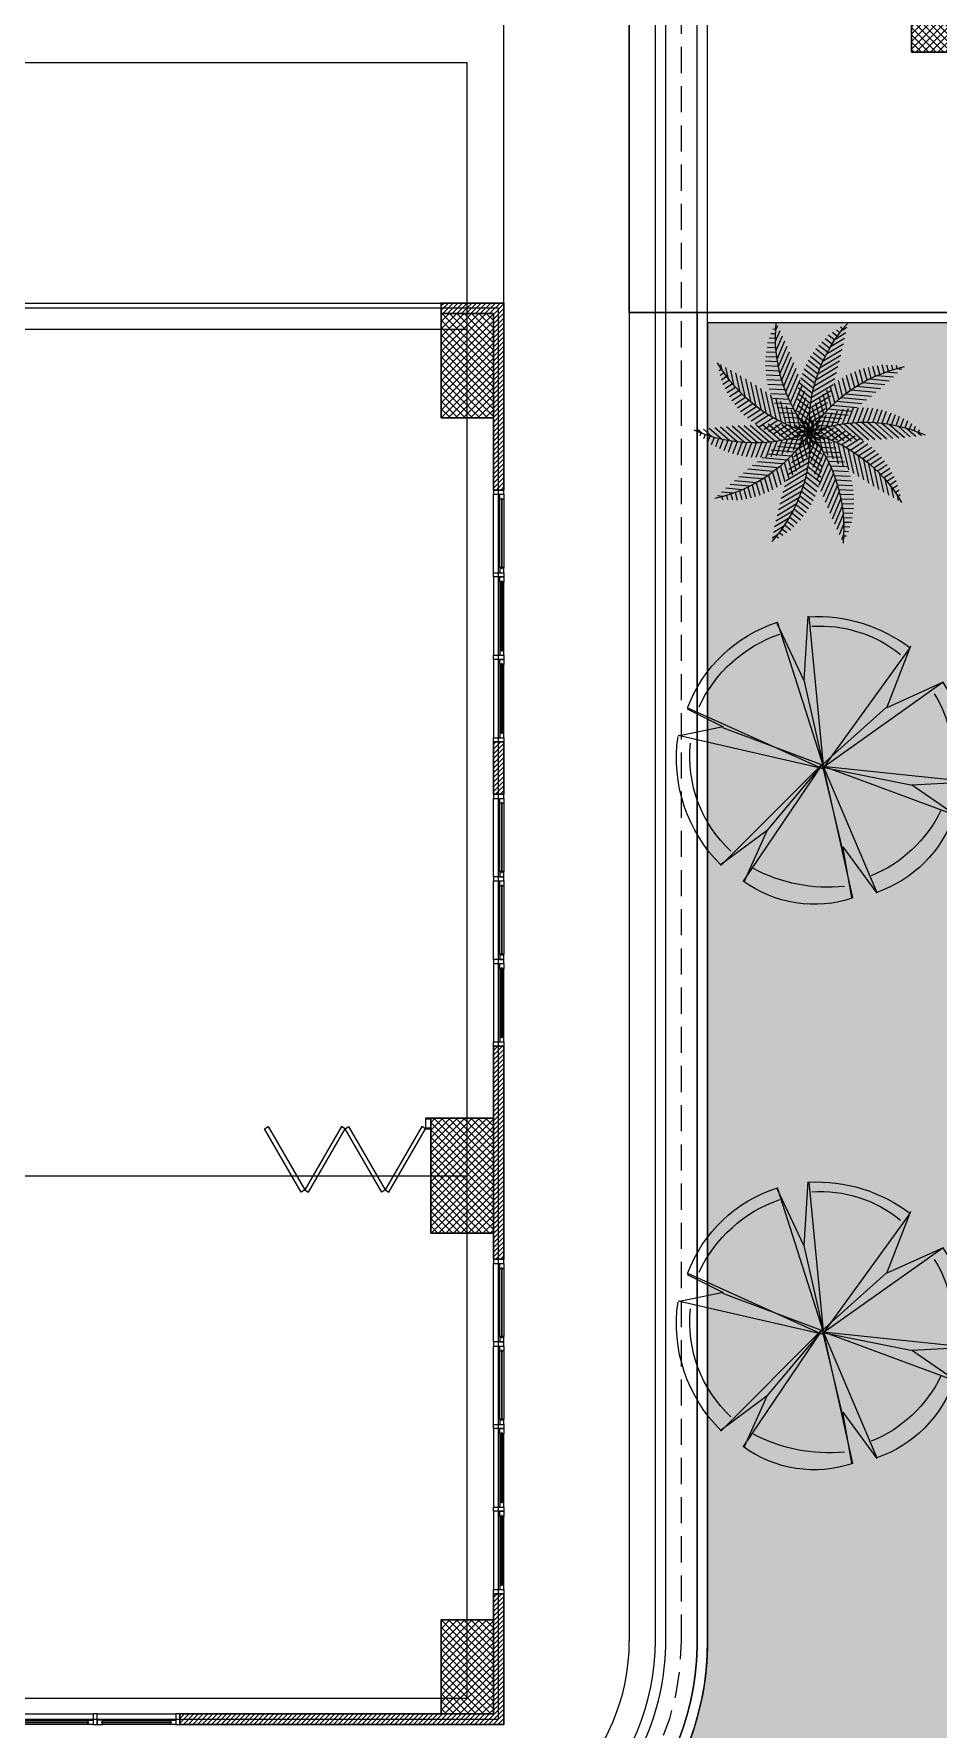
# Model space of a CAD drawing. Header units: inches. Extents: x 0 to 558, y -1 to 295.
# Drawn here: x 259.74 to 268.39, y 133.38 to 149.6 of the extents above; entities that cross this region are included whole.
import ezdxf

# ---------------------------------------------------------------- set-up
doc = ezdxf.new("R2010")
doc.units = ezdxf.units.IN
doc.header["$MEASUREMENT"] = 0
doc.linetypes.add('$0$HIDDEN', pattern=[0.375, 0.25, -0.125])
for name, color, linetype, lineweight in [('ars', 11, 'Continuous', 0), ('ARSIR', 31, 'Continuous', 5), ('ARSIR BETON', 8, 'Continuous', 5), ('DINDING2', 146, 'Continuous', 5), ('KOL', 1, 'Continuous', 30), ('lan', 7, 'Continuous', 15), ('POHON', 98, 'Continuous', 5), ('RUMPUT', 93, 'Continuous', 0), ('SANITAIR', 15, 'Continuous', 9)]:
    doc.layers.add(name, color=color, linetype=linetype, lineweight=lineweight)
doc.layers.add('as', color=1, linetype='Continuous', plot=False)
doc.layers.add('KACA', color=151, linetype='Continuous')
doc.layers.add('Kusen', color=30, linetype='Continuous')
doc.layers.add('POLYLINE TPAK', color=4, linetype='Continuous', lineweight=20, plot=False)
pattern_1 = [(86.66969, (37.0798, 226.14725), (-0.5066041, 0.569206), [0.142875, -0.934755]), (41.6697, (37.0798, 226.14725), (-0.5066045, 0.5692064), [0.142875, -0.619125]), (131.6697, (37.0798, 226.14725), (-0.5692064, -0.5066045), [0.142875, -0.619125])]
pattern_2 = [(45, (0, -5), (-0.03535534, 0.03535534), []), (135, (0, -5), (-0.03535534, -0.03535534), [])]

# ---------------------------------------------------------------- blocks, each defined once
blk = doc.blocks.new('K 50 50')
at = {"layer": 'ars'}
h = blk.add_hatch(dxfattribs=at)
h.set_pattern_fill('_USER', color=256, scale=0.05, angle=45, double=1, pattern_type=0)
h.set_pattern_definition([(45, (-4e-09, -4.7), (-0.03535534, 0.03535534), []), (135, (-4e-09, -4.7), (-0.03535534, -0.03535534), [])])
h.paths.add_polyline_path([(-0.25, -0.25), (0.25, -0.25), (0.25, 0.25), (-0.25, 0.25)])
at = {"layer": 'KOL'}
blk.add_lwpolyline([(-0.25, -0.25), (0.25, -0.25), (0.25, 0.25), (-0.25, 0.25)], close=True, dxfattribs=at)
blk = doc.blocks.new('A$C08441736')
at = {"color": 82}
for p, q in [((0.029, 0.676), (-0.025, 0.737)), ((0.006, 0.747), (-0.02, 0.776)), ((0.003, 0.755), (0.022, 0.762)), ((0.014, 0.725), (0.044, 0.736)), ((0.024, 0.694), (0.064, 0.709)), ((0.065, 0.502), (-0.037, 0.619)), ((0.057, 0.555), (-0.033, 0.659)), ((0.046, 0.613), (-0.029, 0.698)), ((0.033, 0.663), (0.085, 0.683)), ((0.041, 0.632), (0.098, 0.654)), ((0.048, 0.601), (0.113, 0.625)), ((0.055, 0.569), (0.126, 0.596)), ((-0.267, 0.469), (-0.221, 0.539)), ((-0.244, 0.446), (-0.195, 0.52)), ((-0.222, 0.421), (-0.17, 0.5)), ((-0.2, 0.395), (-0.145, 0.479)), ((0.072, 0.362), (-0.046, 0.496)), ((0.071, 0.406), (-0.044, 0.537)), ((0.069, 0.453), (-0.04, 0.578)), ((0.06, 0.537), (0.138, 0.566)), ((0.065, 0.504), (0.148, 0.535)), ((0.068, 0.471), (0.157, 0.504)), ((0.07, 0.438), (0.164, 0.473)), ((-0.21, 0.407), (-0.373, 0.444)), ((-0.181, 0.371), (-0.351, 0.409)), ((-0.155, 0.335), (-0.329, 0.374)), ((-0.179, 0.369), (-0.122, 0.456)), ((-0.159, 0.341), (-0.1, 0.431)), ((-0.14, 0.313), (-0.079, 0.405)), ((-0.121, 0.283), (-0.059, 0.377)), ((0.062, 0.239), (-0.052, 0.37)), ((0.067, 0.278), (-0.05, 0.412)), ((0.07, 0.319), (-0.048, 0.454)), ((0.071, 0.335), (0.174, 0.374)), ((0.072, 0.404), (0.169, 0.44)), ((0.072, 0.37), (0.173, 0.407)), ((0.218, 0.186), (0.202, 0.363)), ((-0.131, 0.299), (-0.306, 0.339)), ((-0.11, 0.265), (-0.283, 0.304)), ((-0.09, 0.23), (-0.259, 0.269)), ((-0.198, 0.128), (-0.204, 0.243)), ((-0.103, 0.252), (-0.04, 0.348)), ((-0.085, 0.22), (-0.022, 0.316)), ((-0.069, 0.187), (-0.006, 0.283)), ((0.049, 0.165), (-0.058, 0.288)), ((0.041, 0.13), (-0.054, 0.238)), ((0.056, 0.202), (-0.053, 0.326)), ((-0.053, 0.153), (0.009, 0.247)), ((0.061, 0.228), (0.168, 0.269)), ((0.065, 0.264), (0.172, 0.305)), ((0.069, 0.3), (0.174, 0.34)), ((0.137, 0.105), (0.122, 0.267)), ((0.164, 0.13), (0.149, 0.295)), ((0.191, 0.157), (0.175, 0.329)), ((-0.208, 0.133), (-0.367, 0.065)), ((-0.073, 0.196), (-0.235, 0.233)), ((-0.057, 0.163), (-0.216, 0.199)), ((-0.043, 0.13), (-0.183, 0.161)), ((-0.166, 0.111), (-0.171, 0.225)), ((-0.03, 0.097), (-0.157, 0.125)), ((-0.133, 0.093), (-0.138, 0.205)), ((-0.1, 0.072), (-0.105, 0.181)), ((-0.066, 0.05), (-0.071, 0.154)), ((0.032, 0.096), (-0.053, 0.194)), ((0.022, 0.063), (-0.052, 0.148)), ((-0.038, 0.117), (0.022, 0.208)), ((-0.033, 0.026), (-0.038, 0.122)), ((-0.024, 0.08), (0.033, 0.167)), ((-0.012, 0.041), (0.041, 0.121)), ((0.038, 0.117), (0.14, 0.156)), ((0.055, 0.038), (0.045, 0.151)), ((0.047, 0.155), (0.152, 0.194)), ((0.055, 0.192), (0.162, 0.232)), ((0.083, 0.059), (0.071, 0.188)), ((0.11, 0.081), (0.097, 0.224)), ((0.137, 0.001), (0.21, 0.125)), ((-0.174, 0.116), (-0.327, 0.051)), ((-0.142, 0.098), (-0.291, 0.034)), ((-0.199, -0.007), (-0.271, 0.082)), ((-0.111, 0.08), (-0.243, 0.023)), ((-0.162, -0.003), (-0.232, 0.085)), ((-0.081, 0.06), (-0.201, 0.009)), ((-0.123, 0), (-0.191, 0.085)), ((-0.101, 0.001), (-0.168, -0.11)), ((-0.053, 0.041), (-0.157, -0.004)), ((-0.083, 0.002), (-0.148, 0.083)), ((-0.019, 0.064), (-0.129, 0.089)), ((-0.035, -0.024), (-0.128, 0.002)), ((-0.067, 0.002), (-0.125, -0.096)), ((-0.026, 0.021), (-0.113, -0.017)), ((-0.042, 0.002), (-0.102, 0.077)), ((-0.009, 0.032), (-0.101, 0.053)), ((0, 0), (-0.082, 0.023)), ((-0.033, 0.001), (-0.082, -0.08)), ((0, 0), (-0.072, 0.016)), ((0, 0), (-0.053, 0.066)), ((0.012, 0.031), (-0.051, 0.102)), ((0, 0), (-0.049, 0.056)), ((0, 0), (-0.007, 0.074)), ((0, 0), (-0.004, 0.085)), ((0, 0), (0.047, 0.071)), ((0, 0), (0.038, 0.064)), ((0, 0), (0.079, 0.03)), ((0, 0), (0.068, 0.029)), ((0.015, 0.04), (0.105, 0.074)), ((0.028, 0.018), (0.019, 0.113)), ((0.026, -0.021), (0.113, 0.017)), ((0.027, 0.079), (0.125, 0.115)), ((0.033, -0.001), (0.082, 0.08)), ((0.035, 0.024), (0.128, -0.002)), ((0.053, -0.041), (0.157, 0.004)), ((0.067, -0.002), (0.125, 0.096)), ((0.068, 0.048), (0.169, 0.02)), ((0.1, 0.072), (0.205, 0.043)), ((0.101, -0.001), (0.168, 0.11)), ((0.123, 0), (0.191, -0.085)), ((0.162, 0.003), (0.232, -0.085)), ((-0.209, -0.009), (-0.294, -0.151)), ((-0.157, -0.123), (-0.267, -0.093)), ((-0.173, -0.004), (-0.256, -0.144)), ((-0.129, -0.098), (-0.238, -0.068)), ((-0.137, -0.001), (-0.21, -0.125)), ((-0.1, -0.072), (-0.205, -0.043)), ((-0.068, -0.048), (-0.169, -0.02)), ((-0.038, -0.117), (-0.14, -0.156)), ((-0.137, -0.105), (-0.122, -0.267)), ((-0.027, -0.079), (-0.125, -0.115)), ((-0.11, -0.081), (-0.097, -0.224)), ((-0.015, -0.04), (-0.105, -0.074)), ((-0.083, -0.059), (-0.071, -0.188)), ((0, 0), (-0.079, -0.03)), ((0, 0), (-0.068, -0.029)), ((-0.055, -0.038), (-0.045, -0.151)), ((0, 0), (-0.047, -0.071)), ((0.012, -0.041), (-0.041, -0.121)), ((0, 0), (-0.038, -0.064)), ((0.024, -0.08), (-0.033, -0.167)), ((-0.032, -0.096), (0.053, -0.194)), ((-0.028, -0.018), (-0.019, -0.113)), ((-0.022, -0.063), (0.052, -0.148)), ((0.038, -0.117), (-0.022, -0.208)), ((-0.012, -0.031), (0.051, -0.102)), ((0, 0), (0.072, -0.016)), ((0, 0), (0.004, -0.085)), ((0, 0), (0.053, -0.066)), ((0, 0), (0.082, -0.023)), ((0, 0), (0.007, -0.074)), ((0, 0), (0.049, -0.056)), ((0.009, -0.032), (0.101, -0.053)), ((0.019, -0.064), (0.129, -0.089)), ((0.03, -0.097), (0.157, -0.125)), ((0.033, -0.026), (0.038, -0.122)), ((0.042, -0.002), (0.102, -0.077)), ((0.066, -0.05), (0.071, -0.154)), ((0.081, -0.06), (0.201, -0.009)), ((0.083, -0.002), (0.148, -0.083)), ((0.1, -0.072), (0.105, -0.181)), ((0.133, -0.093), (0.138, -0.205)), ((0.166, -0.111), (0.171, -0.225)), ((-0.208, -0.176), (-0.318, -0.145)), ((-0.183, -0.149), (-0.294, -0.119)), ((-0.244, -0.217), (-0.228, -0.396)), ((-0.218, -0.186), (-0.202, -0.363)), ((-0.191, -0.157), (-0.175, -0.329)), ((-0.061, -0.228), (-0.168, -0.269)), ((-0.164, -0.13), (-0.149, -0.295)), ((-0.055, -0.192), (-0.162, -0.232)), ((-0.047, -0.155), (-0.152, -0.194)), ((-0.056, -0.202), (0.053, -0.326)), ((-0.049, -0.165), (0.058, -0.288)), ((-0.041, -0.13), (0.054, -0.238)), ((0.053, -0.153), (-0.009, -0.247)), ((0.069, -0.187), (0.006, -0.283)), ((0.085, -0.22), (0.022, -0.316)), ((0.043, -0.13), (0.183, -0.161)), ((0.057, -0.163), (0.216, -0.199)), ((0.198, -0.128), (0.204, -0.243)), ((-0.069, -0.3), (-0.174, -0.34)), ((-0.071, -0.335), (-0.174, -0.374)), ((-0.065, -0.264), (-0.172, -0.305)), ((-0.07, -0.319), (0.048, -0.454)), ((-0.067, -0.278), (0.05, -0.412)), ((-0.062, -0.239), (0.052, -0.37)), ((0.103, -0.252), (0.04, -0.348)), ((0.121, -0.283), (0.059, -0.377)), ((0.14, -0.313), (0.079, -0.405)), ((-0.072, -0.37), (-0.173, -0.407)), ((-0.072, -0.404), (-0.169, -0.44)), ((-0.07, -0.438), (-0.164, -0.473)), ((-0.072, -0.362), (0.046, -0.496)), ((-0.071, -0.406), (0.044, -0.537)), ((-0.069, -0.453), (0.04, -0.578)), ((-0.068, -0.471), (-0.157, -0.504)), ((-0.065, -0.504), (-0.148, -0.535)), ((-0.06, -0.537), (-0.138, -0.566)), ((-0.055, -0.569), (-0.126, -0.596)), ((-0.065, -0.502), (0.037, -0.619)), ((-0.057, -0.555), (0.033, -0.659)), ((-0.048, -0.601), (-0.113, -0.625)), ((-0.041, -0.632), (-0.098, -0.654)), ((-0.033, -0.663), (-0.085, -0.683)), ((-0.024, -0.694), (-0.064, -0.709)), ((-0.046, -0.613), (0.029, -0.698)), ((-0.029, -0.676), (0.025, -0.737)), ((-0.014, -0.725), (-0.044, -0.736)), ((-0.003, -0.755), (-0.022, -0.762)), ((-0.006, -0.747), (0.02, -0.776))]:
    blk.add_line(p, q, dxfattribs=at)
at = {"color": 60}
for p, q in [((-0.435, 0.608), (-0.472, 0.616)), ((-0.441, 0.612), (-0.43, 0.629)), ((-0.415, 0.594), (-0.397, 0.621)), ((-0.389, 0.576), (-0.365, 0.611)), ((-0.363, 0.556), (-0.333, 0.602)), ((-0.373, 0.564), (-0.453, 0.582)), ((-0.323, 0.523), (-0.434, 0.548)), ((-0.28, 0.483), (-0.414, 0.513)), ((-0.243, 0.445), (-0.394, 0.479)), ((-0.338, 0.536), (-0.305, 0.587)), ((-0.314, 0.514), (-0.276, 0.572)), ((-0.29, 0.492), (-0.248, 0.556)), ((-0.709, 0.236), (-0.744, 0.221)), ((-0.717, 0.236), (-0.718, 0.256)), ((-0.634, 0.237), (-0.709, 0.205)), ((-0.685, 0.237), (-0.686, 0.269)), ((-0.653, 0.237), (-0.655, 0.28)), ((-0.621, 0.236), (-0.623, 0.292)), ((-0.589, 0.235), (-0.591, 0.295)), ((-0.556, 0.232), (-0.559, 0.301)), ((-0.524, 0.228), (-0.527, 0.304)), ((-0.492, 0.223), (-0.495, 0.306)), ((-0.459, 0.217), (-0.463, 0.306)), ((-0.427, 0.21), (-0.431, 0.305)), ((-0.394, 0.202), (-0.399, 0.302)), ((-0.362, 0.193), (-0.367, 0.297)), ((-0.329, 0.182), (-0.334, 0.29)), ((-0.297, 0.171), (-0.302, 0.281)), ((-0.264, 0.158), (-0.269, 0.271)), ((-0.569, 0.233), (-0.673, 0.188)), ((-0.511, 0.226), (-0.637, 0.172)), ((-0.458, 0.217), (-0.6, 0.156)), ((-0.409, 0.206), (-0.562, 0.14)), ((-0.364, 0.193), (-0.525, 0.125)), ((-0.322, 0.18), (-0.486, 0.109)), ((-0.282, 0.165), (-0.447, 0.094)), ((-0.244, 0.15), (-0.408, 0.079)), ((-0.438, -0.068), (-0.5, 0.01)), ((-0.406, -0.057), (-0.471, 0.025)), ((-0.374, -0.046), (-0.441, 0.038)), ((-0.34, -0.036), (-0.409, 0.05)), ((-0.306, -0.027), (-0.377, 0.061)), ((-0.272, -0.02), (-0.343, 0.07)), ((-0.236, -0.013), (-0.308, 0.077)), ((-0.614, -0.156), (-0.652, -0.109)), ((-0.586, -0.139), (-0.629, -0.086)), ((-0.546, -0.117), (-0.616, -0.235)), ((-0.558, -0.124), (-0.606, -0.064)), ((-0.529, -0.109), (-0.581, -0.044)), ((-0.498, -0.094), (-0.577, -0.226)), ((-0.499, -0.094), (-0.555, -0.024)), ((-0.452, -0.074), (-0.537, -0.217)), ((-0.469, -0.081), (-0.528, -0.007)), ((-0.408, -0.057), (-0.498, -0.207)), ((-0.366, -0.044), (-0.458, -0.197)), ((-0.325, -0.032), (-0.417, -0.187)), ((-0.285, -0.023), (-0.376, -0.175)), ((-0.247, -0.015), (-0.335, -0.163)), ((-0.712, -0.226), (-0.732, -0.259)), ((-0.719, -0.231), (-0.731, -0.215)), ((-0.693, -0.211), (-0.713, -0.186)), ((-0.668, -0.192), (-0.694, -0.159)), ((-0.652, -0.181), (-0.694, -0.251)), ((-0.641, -0.174), (-0.676, -0.13)), ((-0.597, -0.146), (-0.655, -0.243)), ((-0.275, -0.257), (-0.379, -0.228)), ((-0.254, -0.229), (-0.361, -0.2)), ((-0.232, -0.202), (-0.341, -0.172)), ((-0.348, -0.37), (-0.435, -0.346)), ((-0.332, -0.341), (-0.423, -0.316)), ((-0.314, -0.313), (-0.41, -0.286)), ((-0.295, -0.285), (-0.396, -0.257)), ((-0.322, -0.326), (-0.307, -0.492)), ((-0.297, -0.286), (-0.281, -0.46)), ((-0.27, -0.25), (-0.254, -0.429)), ((-0.392, -0.457), (-0.459, -0.439)), ((-0.379, -0.428), (-0.452, -0.408)), ((-0.364, -0.399), (-0.444, -0.377)), ((-0.397, -0.469), (-0.387, -0.582)), ((-0.373, -0.416), (-0.36, -0.552)), ((-0.348, -0.368), (-0.334, -0.522)), ((-0.417, -0.517), (-0.47, -0.503)), ((-0.427, -0.548), (-0.468, -0.536)), ((-0.437, -0.578), (-0.468, -0.57)), ((-0.405, -0.487), (-0.464, -0.471)), ((-0.421, -0.529), (-0.414, -0.611)), ((-0.446, -0.609), (-0.466, -0.604)), ((-0.444, -0.601), (-0.44, -0.64))]:
    blk.add_line(p, q, dxfattribs=at)
for p, q in [((0.421, 0.529), (0.414, 0.611)), ((0.444, 0.601), (0.44, 0.64)), ((0.446, 0.609), (0.466, 0.604)), ((0.322, 0.326), (0.307, 0.492)), ((0.348, 0.368), (0.334, 0.522)), ((0.373, 0.416), (0.36, 0.552)), ((0.397, 0.469), (0.387, 0.582)), ((0.405, 0.487), (0.464, 0.471)), ((0.417, 0.517), (0.47, 0.503)), ((0.427, 0.548), (0.468, 0.536)), ((0.437, 0.578), (0.468, 0.57)), ((0.27, 0.25), (0.254, 0.429)), ((0.297, 0.286), (0.281, 0.46)), ((0.348, 0.37), (0.435, 0.346)), ((0.364, 0.399), (0.444, 0.377)), ((0.379, 0.428), (0.452, 0.408)), ((0.392, 0.457), (0.459, 0.439)), ((0.275, 0.257), (0.379, 0.228)), ((0.295, 0.285), (0.396, 0.257)), ((0.314, 0.313), (0.41, 0.286)), ((0.332, 0.341), (0.423, 0.316)), ((0.597, 0.146), (0.655, 0.243)), ((0.652, 0.181), (0.694, 0.251)), ((0.712, 0.226), (0.732, 0.259)), ((0.157, 0.123), (0.267, 0.093)), ((0.183, 0.149), (0.294, 0.119)), ((0.208, 0.176), (0.318, 0.145)), ((0.209, 0.009), (0.294, 0.151)), ((0.232, 0.202), (0.341, 0.172)), ((0.247, 0.015), (0.335, 0.163)), ((0.254, 0.229), (0.361, 0.2)), ((0.285, 0.023), (0.376, 0.175)), ((0.325, 0.032), (0.417, 0.187)), ((0.366, 0.044), (0.458, 0.197)), ((0.408, 0.057), (0.498, 0.207)), ((0.452, 0.074), (0.537, 0.217)), ((0.498, 0.094), (0.577, 0.226)), ((0.546, 0.117), (0.616, 0.235)), ((0.558, 0.124), (0.606, 0.064)), ((0.586, 0.139), (0.629, 0.086)), ((0.614, 0.156), (0.652, 0.109)), ((0.641, 0.174), (0.676, 0.13)), ((0.668, 0.192), (0.694, 0.159)), ((0.693, 0.211), (0.713, 0.186)), ((0.719, 0.231), (0.731, 0.215)), ((0.199, 0.007), (0.271, -0.082)), ((0.236, 0.013), (0.308, -0.077)), ((0.272, 0.02), (0.343, -0.07)), ((0.306, 0.027), (0.377, -0.061)), ((0.34, 0.036), (0.409, -0.05)), ((0.374, 0.046), (0.441, -0.038)), ((0.406, 0.057), (0.471, -0.025)), ((0.438, 0.068), (0.5, -0.01)), ((0.469, 0.081), (0.528, 0.007)), ((0.499, 0.094), (0.555, 0.024)), ((0.529, 0.109), (0.581, 0.044)), ((0.142, -0.098), (0.291, -0.034)), ((0.174, -0.116), (0.327, -0.051)), ((0.208, -0.133), (0.367, -0.065)), ((0.244, -0.15), (0.408, -0.079)), ((0.282, -0.165), (0.447, -0.094)), ((0.322, -0.18), (0.486, -0.109)), ((0.09, -0.23), (0.259, -0.269)), ((0.264, -0.158), (0.269, -0.271)), ((0.297, -0.171), (0.302, -0.281)), ((0.329, -0.182), (0.334, -0.29)), ((0.362, -0.193), (0.367, -0.297)), ((0.364, -0.193), (0.525, -0.125)), ((0.394, -0.202), (0.399, -0.302)), ((0.409, -0.206), (0.562, -0.14)), ((0.427, -0.21), (0.431, -0.305)), ((0.458, -0.217), (0.6, -0.156)), ((0.459, -0.217), (0.463, -0.306)), ((0.492, -0.223), (0.495, -0.306)), ((0.511, -0.226), (0.637, -0.172)), ((0.524, -0.228), (0.527, -0.304)), ((0.556, -0.232), (0.559, -0.301)), ((0.569, -0.233), (0.673, -0.188)), ((0.589, -0.235), (0.591, -0.295)), ((0.634, -0.237), (0.709, -0.205)), ((0.709, -0.236), (0.744, -0.221)), ((0.159, -0.341), (0.1, -0.431)), ((0.11, -0.265), (0.283, -0.304)), ((0.131, -0.299), (0.306, -0.339)), ((0.155, -0.335), (0.329, -0.374)), ((0.621, -0.236), (0.623, -0.292)), ((0.653, -0.237), (0.655, -0.28)), ((0.685, -0.237), (0.686, -0.269)), ((0.717, -0.236), (0.718, -0.256)), ((0.179, -0.369), (0.122, -0.456)), ((0.2, -0.395), (0.145, -0.479)), ((0.222, -0.421), (0.17, -0.5)), ((0.181, -0.371), (0.351, -0.409)), ((0.244, -0.446), (0.195, -0.52)), ((0.21, -0.407), (0.373, -0.444)), ((0.267, -0.469), (0.221, -0.539)), ((0.243, -0.445), (0.394, -0.479)), ((0.29, -0.492), (0.248, -0.556)), ((0.314, -0.514), (0.276, -0.572)), ((0.28, -0.483), (0.414, -0.513)), ((0.338, -0.536), (0.305, -0.587)), ((0.323, -0.523), (0.434, -0.548)), ((0.363, -0.556), (0.333, -0.602)), ((0.389, -0.576), (0.365, -0.611)), ((0.373, -0.564), (0.453, -0.582)), ((0.415, -0.594), (0.397, -0.621)), ((0.441, -0.612), (0.43, -0.629)), ((0.435, -0.608), (0.472, -0.616))]:
    blk.add_line(p, q)
at = {"color": 106}
for p, q in [((0.244, 0.217), (0.228, 0.396)), ((0.173, 0.004), (0.256, 0.144)), ((0.129, 0.098), (0.238, 0.068)), ((0.111, -0.08), (0.243, -0.023)), ((0.073, -0.196), (0.235, -0.233)), ((0.231, -0.144), (0.236, -0.258))]:
    blk.add_line(p, q, dxfattribs=at)
at = {"color": 85}
blk.add_line((-0.231, 0.144), (-0.236, 0.258), dxfattribs=at)
at = {"color": 82}
for centre, start, end in [((-0.975, 0.381), 338.6598, 23.6829), ((-1.013, -0.265), 14.6598, 59.6829), ((-0.664, -0.81), 50.6598, 95.6829), ((-0.061, -1.045), 86.6598, 131.6829), ((0.565, -0.882), 122.6598, 167.6829), ((0.975, -0.381), 158.6598, 203.6829)]:
    blk.add_arc(centre, 1.047, start, end, dxfattribs=at)
for centre, start, end in [((-0.565, 0.882), 302.6598, 347.6829), ((0.061, 1.045), 266.6598, 311.6829), ((0.664, 0.81), 230.6598, 275.6829), ((1.013, 0.265), 194.6598, 239.6829)]:
    blk.add_arc(centre, 1.047, start, end)
blk = doc.blocks.new('D00088C')
for p, q in [((-0.2342, 0.4212), (-0.1152, 0.2615)), ((-0.2303, 0.4213), (-0.0013, -0.0094)), ((-0.0013, -0.0094), (-0.1437, 0.4512)), ((-0.1152, 0.2615), (-0.1398, 0.4513)), ((0.2305, 0.3971), (0.0063, 0.0027)), ((0.0063, 0.0027), (0.303, 0.3553)), ((0.2266, 0.397), (0.1472, 0.2403)), ((0.1472, 0.2403), (0.3033, 0.3575)), ((-0.1152, 0.2612), (-0.0014, -0.0054)), ((0.0023, 0.0066), (-0.4996, 0.0423)), ((-0.496, -0.0575), (0.0023, 0.0066)), ((-0.3618, -0.0303), (-0.4945, 0.0417)), ((0.3075, -0.0277), (0.0024, 0.0026)), ((0.4778, 0.0264), (0.0025, -0.0014)), ((0.4784, 0.0248), (0.3087, -0.0294)), ((-0.4961, -0.0535), (-0.3618, -0.0303)), ((-0.3629, -0.0277), (0.0026, -0.0053)), ((0.0026, -0.0053), (-0.2884, -0.4252)), ((-0.192, -0.4744), (0.0026, -0.0053)), ((-0.1451, -0.264), (0.0026, -0.0053)), ((0.1495, -0.2553), (-0.0014, -0.0054)), ((0.3099, -0.3943), (0.0064, -0.0013)), ((0.0064, -0.0013), (0.169, -0.4733)), ((0.3087, -0.0294), (0.4741, -0.089)), ((-0.1457, -0.2629), (-0.2885, -0.4212)), ((-0.1959, -0.4745), (-0.1457, -0.2629))]:
    blk.add_line(p, q)
at = {"flags": 128}
blk.add_lwpolyline([(0.1453, 0.2437), (0.0025, -0.0014), (0.4729, -0.0927, -0.179693), (0.3099, -0.3943), (0.1517, -0.2555), (0.1692, -0.4812)], format="xyb", dxfattribs=at)
for centre, radius, start, end in [((-0.0088, 0.063), 0.411, 54.38421, 109.16738), ((0.0045, -0.0301), 0.5088, 117.48632, 171.44836), ((-0.018, -0.1342), 0.5445, 67.36302, 101.07982), ((-0.022, -0.0267), 0.4368, 115.9305, 169.2592), ((0.0516, 0.0107), 0.4265, 2.11272, 53.88875), ((-0.0182, -0.0451), 0.4539, 8.9188, 50.83842), ((-0.0137, -0.0277), 0.4832, 183.5353, 235.35442), ((0.0103, -0.0052), 0.475, 188.14491, 233.91105), ((0.0637, -0.0721), 0.358, 309.79092, 357.1215), ((-0.0193, -0.0383), 0.4358, 249.36854, 292.0705), ((-0.013, 0.0189), 0.5247, 250.05801, 290.29527)]:
    blk.add_arc(centre, radius, start, end)
blk = doc.blocks.new('k1')
at = {"layer": 'ars'}
h = blk.add_hatch(dxfattribs=at)
h.set_pattern_fill('_USER', color=256, scale=0.05, angle=45, double=1, pattern_type=0)
h.set_pattern_definition(pattern_2)
h.paths.add_polyline_path([(-0.3, -0.55), (0.3, -0.55), (0.3, 0.55), (-0.3, 0.55)])
at = {"layer": 'KOL'}
blk.add_lwpolyline([(-0.3, -0.55), (0.3, -0.55), (0.3, 0.55), (-0.3, 0.55)], close=True, dxfattribs=at)
blk = doc.blocks.new('k3')
at = {"layer": 'ars'}
h = blk.add_hatch(dxfattribs=at)
h.set_pattern_fill('_USER', color=256, scale=0.05, angle=45, double=1, pattern_type=0)
h.set_pattern_definition([(45, (0, -5.05), (-0.03535534, 0.03535534), []), (135, (0, -5.05), (-0.03535534, -0.03535534), [])])
h.paths.add_polyline_path([(-0.25, -0.45), (0.25, -0.45), (0.25, 0.45), (-0.25, 0.45)])
at = {"layer": 'KOL'}
blk.add_lwpolyline([(-0.25, -0.45), (0.25, -0.45), (0.25, 0.45), (-0.25, 0.45)], close=True, dxfattribs=at)
blk = doc.blocks.new('k2')
at = {"layer": 'ars'}
h = blk.add_hatch(dxfattribs=at)
h.set_pattern_fill('_USER', color=256, scale=0.05, angle=45, double=1, pattern_type=0)
h.set_pattern_definition(pattern_2)
h.paths.add_polyline_path([(-0.25, -0.5), (0.25, -0.5), (0.25, 0.5), (-0.25, 0.5)])
at = {"layer": 'KOL'}
blk.add_lwpolyline([(-0.25, -0.5), (0.25, -0.5), (0.25, 0.5), (-0.25, 0.5)], close=True, dxfattribs=at)
blk = doc.blocks.new('BV 320')
at = {"layer": 'KACA'}
for points in [[(0.0275, 3.12), (0.0275, 2.45), (0.0325, 2.45), (0.0325, 3.12)], [(0.0275, 2.33), (0.0275, 1.66), (0.0325, 1.66), (0.0325, 2.33)], [(0.0275, 0.87), (0.0275, 1.54), (0.0325, 1.54), (0.0325, 0.87)], [(0.0275, 0.08), (0.0275, 0.75), (0.0325, 0.75), (0.0325, 0.08)]]:
    blk.add_lwpolyline(points, close=True, dxfattribs=at)
at = {"layer": 'Kusen'}
for p, q in [((-0.05, 2.41), (-0.05, 3.16)), ((0.01, 2.46), (0.01, 3.11)), ((0.05, 3.11), (0.05, 2.46)), ((-0.05, 1.62), (-0.05, 2.37)), ((0.01, 1.67), (0.01, 2.32)), ((0.05, 2.32), (0.05, 1.67)), ((-0.05, 1.58), (-0.05, 0.83)), ((0.01, 1.53), (0.01, 0.88)), ((0.05, 0.88), (0.05, 1.53)), ((-0.05, 0.79), (-0.05, 0.04)), ((0.01, 0.74), (0.01, 0.09)), ((0.05, 0.09), (0.05, 0.74))]:
    blk.add_line(p, q, dxfattribs=at)
for points in [[(-0.05, 3.2), (-0.05, 3.16), (0.05, 3.16), (0.05, 3.2)], [(-0.05, 2.41), (-0.05, 2.37), (0.05, 2.37), (0.05, 2.41)], [(-0.05, 1.58), (-0.05, 1.62), (0.05, 1.62), (0.05, 1.58)], [(-0.05, 0.79), (-0.05, 0.83), (0.05, 0.83), (0.05, 0.79)], [(-0.05, 0), (-0.05, 0.04), (0.05, 0.04), (0.05, 0)]]:
    blk.add_lwpolyline(points, close=True, dxfattribs=at)
for points in [[(0.0275, 3.11), (0.01, 3.11), (0.01, 3.16), (0.05, 3.16), (0.05, 3.11), (0.0325, 3.11), (0.0325, 3.12), (0.0275, 3.12), (0.0275, 3.11)], [(0.0275, 2.46), (0.01, 2.46), (0.01, 2.41), (0.05, 2.41), (0.05, 2.46), (0.0325, 2.46), (0.0325, 2.45), (0.0275, 2.45), (0.0275, 2.46)], [(0.0275, 2.32), (0.01, 2.32), (0.01, 2.37), (0.05, 2.37), (0.05, 2.32), (0.0325, 2.32), (0.0325, 2.33), (0.0275, 2.33), (0.0275, 2.32)], [(0.0275, 1.67), (0.01, 1.67), (0.01, 1.62), (0.05, 1.62), (0.05, 1.67), (0.0325, 1.67), (0.0325, 1.66), (0.0275, 1.66), (0.0275, 1.67)], [(0.0275, 1.53), (0.01, 1.53), (0.01, 1.58), (0.05, 1.58), (0.05, 1.53), (0.0325, 1.53), (0.0325, 1.54), (0.0275, 1.54), (0.0275, 1.53)], [(0.0275, 0.88), (0.01, 0.88), (0.01, 0.83), (0.05, 0.83), (0.05, 0.88), (0.0325, 0.88), (0.0325, 0.87), (0.0275, 0.87), (0.0275, 0.88)], [(0.0275, 0.74), (0.01, 0.74), (0.01, 0.79), (0.05, 0.79), (0.05, 0.74), (0.0325, 0.74), (0.0325, 0.75), (0.0275, 0.75), (0.0275, 0.74)], [(0.0275, 0.09), (0.01, 0.09), (0.01, 0.04), (0.05, 0.04), (0.05, 0.09), (0.0325, 0.09), (0.0325, 0.08), (0.0275, 0.08), (0.0275, 0.09)]]:
    blk.add_lwpolyline(points, dxfattribs=at)
blk = doc.blocks.new('BV 241')
at = {"layer": 'Kusen'}
for p, q in [((-0.415, 0), (-1.165, 0)), ((-1.115, 0.1), (-0.465, 0.1)), ((-0.465, 0.06), (-1.115, 0.06)), ((-0.375, 0), (0.375, 0)), ((0.325, 0.1), (-0.325, 0.1)), ((-0.325, 0.06), (0.325, 0.06)), ((1.115, 0.1), (0.465, 0.1)), ((0.465, 0.06), (1.115, 0.06)), ((0.415, 0), (1.165, 0))]:
    blk.add_line(p, q, dxfattribs=at)
for points in [[(-1.205, 0), (-1.165, 0), (-1.165, 0.1), (-1.205, 0.1)], [(-0.375, 0), (-0.415, 0), (-0.415, 0.1), (-0.375, 0.1)], [(0.415, 0), (0.375, 0), (0.375, 0.1), (0.415, 0.1)], [(1.205, 0), (1.165, 0), (1.165, 0.1), (1.205, 0.1)]]:
    blk.add_lwpolyline(points, close=True, dxfattribs=at)
for points in [[(-1.115, 0.0775), (-1.115, 0.06), (-1.165, 0.06), (-1.165, 0.1), (-1.115, 0.1), (-1.115, 0.0825), (-1.125, 0.0825), (-1.125, 0.0775), (-1.115, 0.0775)], [(-0.465, 0.0775), (-0.465, 0.06), (-0.415, 0.06), (-0.415, 0.1), (-0.465, 0.1), (-0.465, 0.0825), (-0.455, 0.0825), (-0.455, 0.0775), (-0.465, 0.0775)], [(-0.325, 0.0775), (-0.325, 0.06), (-0.375, 0.06), (-0.375, 0.1), (-0.325, 0.1), (-0.325, 0.0825), (-0.335, 0.0825), (-0.335, 0.0775), (-0.325, 0.0775)], [(0.325, 0.0775), (0.325, 0.06), (0.375, 0.06), (0.375, 0.1), (0.325, 0.1), (0.325, 0.0825), (0.335, 0.0825), (0.335, 0.0775), (0.325, 0.0775)], [(0.465, 0.0775), (0.465, 0.06), (0.415, 0.06), (0.415, 0.1), (0.465, 0.1), (0.465, 0.0825), (0.455, 0.0825), (0.455, 0.0775), (0.465, 0.0775)], [(1.115, 0.0775), (1.115, 0.06), (1.165, 0.06), (1.165, 0.1), (1.115, 0.1), (1.115, 0.0825), (1.125, 0.0825), (1.125, 0.0775), (1.115, 0.0775)]]:
    blk.add_lwpolyline(points, dxfattribs=at)
at = {"layer": 'Kusen', "color": 141}
for points in [[(-1.125, 0.0775), (-0.455, 0.0775), (-0.455, 0.0825), (-1.125, 0.0825)], [(0.335, 0.0775), (-0.335, 0.0775), (-0.335, 0.0825), (0.335, 0.0825)], [(1.125, 0.0775), (0.455, 0.0775), (0.455, 0.0825), (1.125, 0.0825)]]:
    blk.add_lwpolyline(points, close=True, dxfattribs=at)
blk = doc.blocks.new('A-DAS')
at = {"layer": 'ars'}
h = blk.add_hatch(dxfattribs=at)
h.set_pattern_fill('ANSI31', color=256, scale=0.01, angle=180, style=0)
h.set_pattern_definition([(225, (36.35, 14.9), (0.02245064, -0.02245064), [])])
h.paths.add_polyline_path([(36.95, 16), (36.6, 16), (36.6, 15.9), (36.85, 15.9), (36.85, 14.21), (36.95, 14.21)])
h.paths.add_polyline_path([(36.6, 16), (36.35, 16), (36.35, 15.9), (36.6, 15.9)])
h = blk.add_hatch(dxfattribs=at)
h.set_pattern_fill('ANSI31', color=256, scale=0.01, angle=180, style=0)
h.set_pattern_definition([(225, (36.85, 10.7), (0.0224506, -0.0224506), [])])
h.paths.add_polyline_path([(36.95, 11.8), (36.85, 11.8), (36.85, 11.3), (36.95, 11.3)])
h = blk.add_hatch(dxfattribs=at)
h.set_pattern_fill('ANSI31', color=256, scale=0.01, angle=180, style=0)
h.set_pattern_definition([(225, (36.85, 7.1), (0.02245064, -0.02245064), [])])
h.paths.add_polyline_path([(36.95, 8.89), (36.85, 8.89), (36.85, 6.85), (36.95, 6.85)])
h = blk.add_hatch(dxfattribs=at)
h.set_pattern_fill('ANSI31', color=256, scale=0.01, angle=180, style=0)
h.set_pattern_definition([(225, (-37.8, 2.65), (0.02245064, -0.02245064), [])])
h.paths.add_polyline_path([(33.85, 2.5), (33.85, 2.4), (36.95, 2.4), (36.95, 3.65), (36.85, 3.65), (36.85, 2.5)])
at = {"layer": 'as', "linetype": '$0$HIDDEN'}
blk.add_line((38.65, 3.2), (38.65, 19.1), dxfattribs=at)
at = {"layer": 'as'}
for p, q in [((5.95, 18.3), (36.6, 18.3)), ((36.6, 2.65), (36.6, 18.3)), ((-37.8, 15.75), (36.6, 15.75)), ((-37.8, 7.65), (36.6, 7.65)), ((-37.8, 2.65), (36.6, 2.65))]:
    blk.add_line(p, q, dxfattribs=at)
at = {"layer": 'as', "linetype": '$0$HIDDEN'}
blk.add_arc((36.15, 3.2), 2.5, 270, 0, dxfattribs=at)
at = {"layer": 'KOL'}
for points in [[(36.85, 14.21), (36.85, 15.9), (36.35, 15.9), (36.35, 16), (36.95, 16), (36.95, 14.21)], [(36.85, 11.3), (36.95, 11.3), (36.95, 11.8), (36.85, 11.8)], [(36.85, 6.85), (36.95, 6.85), (36.95, 8.89), (36.85, 8.89)], [(36.85, 3.65), (36.95, 3.65), (36.95, 2.4), (33.85, 2.4), (33.85, 2.5), (36.85, 2.5), (36.85, 3.4)]]:
    blk.add_lwpolyline(points, close=True, dxfattribs=at)
at = {"layer": 'Kusen'}
for points in [[(34.696, 8.12), (35.046, 7.514), (35.011, 7.494), (34.661, 8.1)], [(35.396, 8.12), (35.046, 7.514), (35.081, 7.494), (35.431, 8.1)], [(35.465, 8.12), (35.815, 7.514), (35.781, 7.494), (35.431, 8.1)], [(36.165, 8.12), (35.815, 7.514), (35.85, 7.494), (36.2, 8.1)]]:
    blk.add_lwpolyline(points, close=True, dxfattribs=at)
blk.add_lwpolyline([(36.247, 8.195, 0.414214), (36.25, 8.197), (36.25, 8.2), (36.2, 8.2), (36.2, 8.1), (36.25, 8.1), (36.25, 8.102, 0.414214), (36.247, 8.105), (36.21, 8.105, -0.414214), (36.205, 8.11), (36.205, 8.19, -0.414214), (36.21, 8.195)], format="xyb", close=True, dxfattribs=at)
at = {"layer": 'lan'}
for p, q in [((36.95, 16), (36.95, 18.6)), ((38.15, 18.6), (38.15, 3.2)), ((24.45, 16), (36.3, 16))]:
    blk.add_line(p, q, dxfattribs=at)
blk.add_arc((36.15, 3.2), 2, 270, 0, dxfattribs=at)
blk.add_arc((36.15, 3.2), 2, 270, 0, dxfattribs=at)
at = {"layer": 'POLYLINE TPAK', "color": 3}
for points in [[(-25.35, 2.45), (24.15, 2.45), (24.15, 0.544), (30.45, 0.544), (30.45, 2.45), (36.9, 2.45), (36.9, 15.95), (5.6, 15.95), (5.6, 18.05), (5.95, 18.05), (5.95, 43.25), (5.6, 43.25), (5.6, 45.35), (36.9, 45.35), (36.9, 58.85), (30.45, 58.85), (30.45, 60.75), (24.15, 60.75), (24.15, 58.85), (-25.35, 58.85)], [(6.1, 19.05), (6, 19.05), (6, 18), (5.65, 18), (5.65, 16), (36.95, 16), (36.95, 19.05), (6.1, 19.05)]]:
    blk.add_lwpolyline(points, dxfattribs=at)
at = {"layer": 'SANITAIR'}
blk.add_line((38.9, 3.2), (38.9, 19.35), dxfattribs=at)
for points in [[(31.2, -0.2), (31.2, 0.55), (36.15, 0.55, 0.414214), (38.8, 3.2), (38.8, 19.25), (29.2, 19.25)], [(30.9, 0.1), (30.9, 0.85), (36.15, 0.85, 0.414214), (38.5, 3.2), (38.5, 18.95), (29.2, 18.95)], [(30.8, 0.2), (30.8, 0.95), (36.15, 0.95, 0.414214), (38.4, 3.2), (38.4, 18.85), (29.2, 18.85)]]:
    blk.add_lwpolyline(points, format="xyb", dxfattribs=at)
blk.add_arc((36.15, 3.2), 2.75, 270, 0, dxfattribs=at)
blk.add_blockref('BV 320', (36.9, 3.65))
at = {"rotation": 270}
blk.add_blockref('BV 320', (30.65, 2.45), dxfattribs=at)
at = {"layer": 'KOL'}
for name, p in [('k2', (36.6, 15.4)), ('k1', (36.55, 7.65))]:
    blk.add_blockref(name, p, dxfattribs=at)
at = {"layer": 'KOL', "rotation": 180}
blk.add_blockref('k3', (36.6, 2.95), dxfattribs=at)
at = {"layer": 'Kusen', "rotation": 270}
blk.add_blockref('BV 241', (36.85, 13.005), dxfattribs=at)
at = {"layer": 'Kusen', "xscale": -1, "rotation": 270}
blk.add_blockref('BV 241', (36.85, 10.095), dxfattribs=at)

msp = doc.modelspace()

# ---------------------------------------------------------------- hatches: boundary and pattern name
at = {"layer": 'ARSIR'}
h = msp.add_hatch(dxfattribs=at)
h.set_pattern_fill('AR-HBONE', color=256, scale=0.003, style=0)
h.set_pattern_definition([(45, (37.0798, 226.14725), (4e-17, 0.4310523), [0.9144, -0.3048]), (135, (37.29532, 226.36278), (4e-17, 0.4310523), [0.9144, -0.3048])])
edge = h.paths.add_edge_path()
edge.add_arc((191.2828, 190.0679), 15.2, 90, 180)
edge.add_line((176.0828, 190.0679), (176.0828, 133.2715))
edge.add_arc((191.2828, 133.2715), 15.2, 180, 214.23029)
edge.add_line((178.7157, 124.7212), (179.7078, 125.3962))
edge.add_arc((191.2827, 133.2715), 14, 180, 214.23027, ccw=False)
edge.add_line((177.2828, 133.2715), (177.2828, 190.0679))
edge.add_arc((191.2828, 190.0679), 14, 90, 180, ccw=False)
edge.add_line((191.2828, 204.0679), (270.5466, 204.0679))
edge.add_arc((270.5466, 204.9086), 0.8408, 270, 359.99697)
edge.add_line((271.3873, 204.9086), (191.2828, 205.2679))
at = {"layer": 'ARSIR BETON'}
h = msp.add_hatch(dxfattribs=at)
h.set_pattern_fill('AR-HBONE', color=256, scale=0.004, style=0)
h.set_pattern_definition([(45, (37.0798, 226.14725), (6e-17, 0.5747364), [1.2192, -0.4064]), (135, (37.36716, 226.4346), (6e-17, 0.5747364), [1.2192, -0.4064])])
edge = h.paths.add_edge_path()
edge.add_arc((191.2828, 190.0679), 14, 90, 180)
edge.add_line((177.2828, 190.0679), (177.2828, 133.2715))
edge.add_arc((191.2827, 133.2715), 14, 179.99992, 263.11919)
edge.add_line((189.6055, 119.3724), (189.6055, 112.3227))
edge.add_line((189.6055, 112.3227), (189.7055, 112.3227))
edge.add_line((189.7055, 112.3227), (189.7055, 112.2227))
edge.add_line((189.7055, 112.2227), (201.7055, 112.2227))
edge.add_line((201.7055, 112.2227), (201.7055, 119.2715))
edge.add_line((201.7055, 119.2715), (380.22, 119.2715))
edge.add_arc((380.22, 133.2715), 14, 270, 360)
edge.add_line((394.22, 133.2715), (394.22, 186.8365))
edge.add_arc((380.07, 186.8365), 14.15, 0.00002, 89.99998)
edge.add_line((380.07, 200.9865), (288.3873, 200.9865))
edge.add_arc((288.3873, 203.9865), 3, 180, 270, ccw=False)
edge.add_line((285.3873, 203.9865), (285.3986, 204.9823))
edge.add_line((285.3986, 204.9823), (271.3873, 205.1475))
edge.add_line((271.3873, 205.1475), (271.3873, 204.9086))
edge.add_arc((270.5466, 204.9086), 0.8408, 270, 359.99999, ccw=False)
edge.add_line((270.5466, 204.0679), (191.2828, 204.0679))
edge = h.paths.add_edge_path()
edge.add_line((191.2672, 197.9562), (265.7566, 197.9585))
edge.add_arc((265.7568, 189.203), 8.7555, 41.343, 90.00169, ccw=False)
edge.add_line((272.3302, 194.9865), (332.5823, 194.9865))
edge.add_line((332.5823, 194.9865), (332.5823, 191.8715))
edge.add_line((332.5823, 191.8715), (340.1822, 191.8715))
edge.add_line((340.1822, 191.8715), (340.1822, 194.9865))
edge.add_line((340.1822, 194.9865), (380.07, 194.9865))
edge.add_arc((380.07, 186.8365), 8.15, 0, 90, ccw=False)
edge.add_line((388.22, 186.8365), (388.22, 163.1715))
edge.add_line((388.22, 163.1715), (388.22, 157.7117))
edge.add_line((388.22, 157.7117), (388.22, 133.2715))
edge.add_arc((380.22, 133.2715), 8, -90, 0, ccw=False)
edge.add_line((380.22, 125.2715), (191.2828, 125.2715))
edge.add_arc((191.185, 133.1732), 7.9023, 180.12317, 270.70845, ccw=False)
edge.add_line((183.2828, 133.1562), (183.2675, 189.9541))
edge.add_arc((191.2675, 189.9563), 8, 90.00169, 180.01541, ccw=False)
at = {"layer": 'RUMPUT'}
h = msp.add_hatch(dxfattribs=at)
h.set_pattern_fill('GRASS', color=256, scale=0.03, angle=356.66969, style=0)
h.set_pattern_definition(pattern_1)
edge = h.paths.add_edge_path()
edge.add_line((173.8596, 124.7087), (178.5195, 124.7087))
edge.add_line((178.5195, 124.7087), (178.577, 124.7478))
edge.add_arc((191.2745, 133.269), 15.2918, 179.99042, 213.86512, ccw=False)
edge.add_line((175.9828, 133.2715), (175.9828, 190.0679))
edge.add_arc((191.2827, 190.0679), 15.2999, 89.99903, 180.00016, ccw=False)
edge.add_line((191.283, 205.3679), (269.9053, 205.0253))
edge.add_line((269.9053, 205.0253), (167.2319, 206.0181))
edge.add_line((167.2319, 206.0181), (167.521, 198.8985))
edge.add_line((167.521, 198.8985), (170.7477, 161.1323))
edge.add_line((170.7477, 161.1323), (173.8596, 124.7087))
h = msp.add_hatch(dxfattribs=at)
h.set_pattern_fill('GRASS', color=256, scale=0.03, angle=356.66969, style=0)
h.set_pattern_definition(pattern_1)
edge = h.paths.add_edge_path()
edge.add_line((296.4823, 126.5716), (296.4823, 130.3681))
edge.add_line((296.4823, 130.3681), (332.4823, 130.3681))
edge.add_line((332.4823, 130.3681), (332.4823, 131.4715))
edge.add_line((332.4823, 131.4715), (293.4373, 131.4715))
edge.add_arc((293.4373, 134.2215), 2.75, 180, 270, ccw=False)
edge.add_line((290.6873, 134.2215), (290.6873, 146.8315))
edge.add_line((290.6873, 146.8315), (266.1873, 146.8315))
edge.add_line((266.1873, 146.8315), (266.1873, 134.2215))
edge.add_arc((263.4373, 134.2215), 2.75, 270, 360, ccw=False)
edge.add_line((263.4373, 131.4715), (230.5822, 131.4715))
edge.add_line((230.5822, 131.4715), (230.5822, 125.7715))
edge.add_arc((230.9822, 125.7715), 0.4, 180, 270)
edge.add_line((230.9822, 125.3715), (231.9822, 125.3715))
edge.add_arc((231.9822, 125.7715), 0.4, 270, 360)
edge.add_line((232.3822, 125.7715), (232.3822, 130.3715))
edge.add_line((232.3822, 130.3715), (262.5822, 130.3715))
edge.add_line((262.5822, 130.3715), (262.5822, 126.5716))
edge.add_line((262.5822, 126.5716), (296.4823, 126.5716))
h.paths.add_polyline_path([(284.185, 144.4992), (284.1822, 144.4607), (288.6128, 144.1071), (288.6032, 144.0035), (288.5816, 143.7583), (288.5544, 143.513), (288.5161, 143.2733), (288.4781, 143.0337), (288.4345, 142.794), (288.3799, 142.5596), (288.3255, 142.3255), (288.1946, 141.8677), (288.1238, 141.6389), (288.0423, 141.4156), (287.9604, 141.1978), (287.8734, 140.9742), (287.7807, 140.7617), (287.6825, 140.5495), (287.579, 140.337), (287.4755, 140.1298), (287.3613, 139.9229), (287.2467, 139.7212), (287.1268, 139.5198), (287.0018, 139.3237), (286.8708, 139.1328), (286.7346, 138.9422), (286.5984, 138.7569), (286.4569, 138.5772), (286.3096, 138.3974), (286.1626, 138.2177), (286.0048, 138.0487), (285.8466, 137.8798), (285.6888, 137.7111), (285.5199, 137.553), (285.3509, 137.3952), (285.182, 137.2426), (285.0022, 137.09), (284.8225, 136.9483), (284.6427, 136.8068), (284.4574, 136.665), (284.2668, 136.5344), (284.076, 136.4034), (283.8798, 136.2783), (283.6785, 136.1585), (283.4768, 136.0439), (283.2754, 135.9349), (283.0682, 135.8262), (282.8557, 135.728), (282.6432, 135.6301), (282.431, 135.5374), (282.2129, 135.4503), (281.9949, 135.3685), (281.7716, 135.2922), (281.5483, 135.2159), (281.3194, 135.1504), (281.0905, 135.0905), (280.862, 135.0306), (280.6276, 134.9818), (280.3934, 134.9379), (280.159, 134.8944), (279.9194, 134.8619), (279.6797, 134.8292), (279.4344, 134.8073), (279.1948, 134.7909), (278.9495, 134.7801), (278.7046, 134.7745), (278.5792, 134.7745), (278.4483, 134.7745), (278.187, 134.7801), (277.9309, 134.7909), (277.6749, 134.8128), (277.4241, 134.84), (277.1736, 134.8672), (276.9231, 134.9055), (276.6723, 134.9543), (276.4271, 135.0034), (276.1822, 135.0581), (275.9425, 135.1232), (275.7025, 135.1887), (275.4684, 135.2594), (275.2343, 135.3413), (275.0054, 135.4284), (274.7766, 135.5155), (274.5477, 135.6137), (274.3244, 135.7116), (274.1064, 135.8206), (273.8886, 135.9296), (273.6761, 136.0439), (273.4636, 136.1638), (273.2567, 136.2947), (273.055, 136.4254), (272.8533, 136.5616), (272.6572, 136.6978), (272.4611, 136.8448), (272.2705, 136.9918), (272.0852, 137.1499), (271.9054, 137.3078), (271.7257, 137.4659), (271.5515, 137.6348), (271.377, 137.8038), (271.2136, 137.978), (271.0502, 138.1577), (270.8921, 138.3431), (270.7395, 138.5281), (270.5872, 138.7189), (270.4455, 138.9095), (270.3037, 139.1056), (270.1675, 139.3073), (270.0368, 139.5142), (269.9115, 139.7212), (269.6718, 140.1462), (269.5628, 140.3642), (269.454, 140.582), (269.3558, 140.8056), (269.2579, 141.0289), (269.1705, 141.2577), (269.0834, 141.4919), (269.0071, 141.7263), (268.9308, 141.9604), (268.8657, 142.2001), (268.8057, 142.4397), (268.7458, 142.685), (268.6967, 142.9302), (268.6532, 143.1751), (268.6149, 143.4259), (268.5821, 143.6764), (268.555, 143.9324), (268.5386, 144.1885), (268.5222, 144.4445), (268.517, 144.7061), (268.517, 144.8315), (284.1961, 144.8315), (284.1905, 144.7225)])

# ---------------------------------------------------------------- linework, layer by layer
at = {"layer": 'DINDING2'}
msp.add_lwpolyline([(265.4373, 176.4115), (265.4373, 173.2715), (264.2373, 173.2715), (264.2373, 150.0715), (265.4373, 150.0715), (265.4373, 146.9315), (291.4373, 146.9315), (291.4373, 150.0715), (292.7373, 150.0715), (292.7373, 173.2715), (291.4373, 173.2715), (291.4373, 176.4115), (283.5623, 176.4115), (283.5623, 176.8115), (273.2123, 176.8115), (273.2123, 176.4115), (265.4373, 176.4115)], dxfattribs=at)
msp.add_lwpolyline([(296.5823, 126.4681), (296.5823, 130.2681), (332.5823, 130.2681), (332.5823, 131.4715), (332.5823, 131.5715), (293.4373, 131.5715, -0.4142136), (290.7873, 134.2215), (290.7873, 146.9315), (266.0873, 146.9315), (266.0873, 134.2215, -0.4142136), (263.4373, 131.5715), (230.4822, 131.5715), (230.4822, 131.4715), (230.4822, 130.2715), (230.4822, 125.7715, 0.4142136), (230.9822, 125.2715), (231.9822, 125.2715, 0.4142136), (232.4822, 125.7715), (232.4822, 130.2715), (262.4822, 130.2715), (262.4822, 126.4716), (296.5823, 126.4716)], format="xyb", dxfattribs=at)
msp.add_lwpolyline([(296.4823, 126.5716), (296.4823, 130.3681), (332.4823, 130.3681), (332.4823, 131.4715), (293.4373, 131.4715, -0.4142136), (290.6873, 134.2215), (290.6873, 146.8315), (266.1873, 146.8315), (266.1873, 134.2215, -0.4142136), (263.4373, 131.4715), (230.5822, 131.4715), (230.5822, 130.2715), (230.5822, 125.7715, 0.4142136), (230.9822, 125.3715), (231.9822, 125.3715, 0.4142136), (232.3822, 125.7715), (232.3822, 130.3715), (262.5822, 130.3715), (262.5822, 126.5716)], format="xyb", close=True, dxfattribs=at)
at = {"layer": 'lan'}
msp.add_lwpolyline([(290.8373, 146.9315), (265.4373, 146.9315)], dxfattribs=at)
at = {"layer": 'POLYLINE TPAK'}
msp.add_lwpolyline([(265.4373, 146.9315), (265.4373, 150.0715), (264.2373, 150.0715), (264.2373, 173.2715), (265.4373, 173.2715), (265.4373, 176.4115), (273.2123, 176.4115), (273.2123, 176.8115), (283.5623, 176.8115), (283.5623, 176.4115), (291.4373, 176.4115), (291.4373, 173.2715), (292.7373, 173.2715), (292.7373, 150.0715), (291.4373, 150.0715), (291.4373, 146.9315), (265.4373, 146.9315)], dxfattribs=at)

# ---------------------------------------------------------------- block references
msp.add_blockref('A-DAS', (227.2873, 131.0215))
at = {"layer": 'KOL'}
msp.add_blockref('K 50 50', (268.3873, 149.6715), dxfattribs=at)
at = {"layer": 'POHON', "lineweight": 0, "xscale": -1.377873410171134, "yscale": 1.377873410170821, "zscale": 1.377873410170977, "rotation": 270}
msp.add_blockref('A$C08441736', (267.1628, 145.7817), dxfattribs=at)
at = {"layer": 'POHON', "xscale": -2.812499999999324, "yscale": 2.812499999999318, "zscale": 8.4375, "rotation": 163.0458035345949}
for p in [(267.2826, 142.5868), (267.2826, 137.1759)]:
    msp.add_blockref('D00088C', p, dxfattribs=at)

doc.saveas('drawing.dxf')
